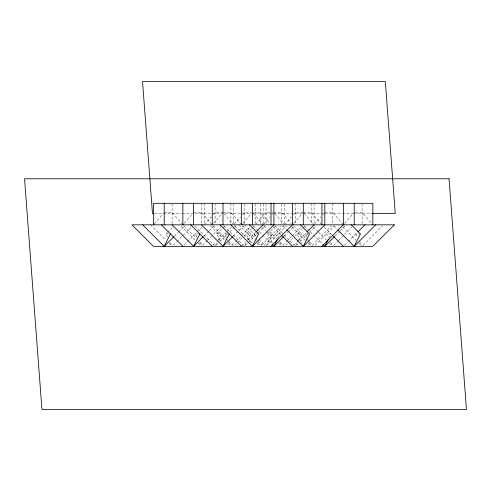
<?xml version="1.0" encoding="UTF-8"?>
<svg xmlns="http://www.w3.org/2000/svg" width="491" height="491" viewBox="0 0 491 491"><rect width="100%" height="100%" fill="white"/><g stroke="black" fill="none" stroke-linecap="round" stroke-linejoin="round"><path stroke-width="0.37" stroke-dasharray="2.46 1.84" d="M215.457 245.69L218.072 240.461M218.231 240.13L221.337 233.919L216.795 233.919L221.453 243.235M244.849 245.69L246.482 242.419M247.624 240.13L250.729 233.919L246.181 233.919L250.84 243.235M266.361 245.69L272.247 233.919L267.699 233.919L272.603 243.726M278.158 237.847L280.122 233.919L275.574 233.919L277.538 237.847M295.754 245.69L298.043 241.112M298.368 240.461L301.64 233.919L297.092 233.919L301.75 243.235M329.068 237.847L331.026 233.919L326.484 233.919L328.442 237.847M154.444 223.7L163.245 213.536M184.199 223.276L192.638 213.536M204.373 224.829L211.216 216.924M213.112 214.733L215.126 212.407L222.288 212.407M213.591 223.276L222.331 213.18M234.25 224.264L240.608 216.924M242.505 214.733L244.518 212.407L251.68 212.407M242.984 223.276L251.723 213.18M255.768 224.264L266.036 212.407L273.192 212.407M263.642 224.264L270.001 216.924M271.891 214.733L273.235 213.18M284.67 224.829L291.513 216.924M293.409 214.733L295.429 212.407L302.585 212.407M293.888 223.276L302.812 212.971M314.547 224.264L320.905 216.924M322.802 214.733L324.146 213.18M344.792 223.276L353.716 212.971M167.523 237.19L165.884 233.919L166.958 232.851M167.492 232.317L172.838 226.965M174.44 236.122L178.208 232.36M178.742 231.82L184.659 225.903M173.176 245.267L176.398 242.038M176.938 241.504L191.459 226.977M183.929 245.267L187.157 242.038M187.697 241.504L196.842 232.36M197.376 231.82L202.231 226.965M203.833 236.122L208.675 231.279M209.209 230.745L214.051 225.903M202.562 245.267L206.864 240.964M207.405 240.424L220.852 226.977M216.795 233.919L222.141 228.573M222.675 228.039L224.817 225.897M213.321 245.267L216.549 242.038M218.704 239.89L226.228 232.36M226.768 231.82L231.623 226.965M216.206 245.267L219.434 242.038M219.968 241.504L227.499 233.974M229.653 231.82L233.955 227.517M234.495 226.977L235.57 225.903M233.225 236.122L243.444 225.903M231.955 245.267L235.183 242.038M235.723 241.504L250.244 226.977M234.839 245.267L236.987 243.113M237.527 242.579L241.83 238.276M243.984 236.122L251.533 228.573M252.049 228.057L254.209 225.897M241.64 246.341L245.942 242.038M248.09 239.89L255.621 232.36M245.598 245.267L247.746 243.113M248.286 242.579L257.431 233.434M257.965 232.894L264.962 225.903M267.699 233.919L275.721 225.897M261.347 245.267L280.711 225.903M264.226 245.267L283.602 225.897M267.11 245.267L286.474 225.903M284.129 236.122L287.898 232.36M288.432 231.82L294.348 225.903M282.859 245.267L286.087 242.038M286.627 241.504L292.004 236.122M292.544 235.588L301.149 226.977M285.744 245.267L287.898 243.113M288.432 242.579L292.734 238.276M294.888 236.122L302.438 228.573M302.959 228.057L305.114 225.897M293.618 245.267L296.846 242.038M297.386 241.504L306.531 232.36M296.503 245.267L299.731 242.038M300.265 241.504L308.876 232.894M309.41 232.36L315.866 225.903M312.251 245.267L331.615 225.903M315.136 245.267L334.506 225.897M335.04 236.122L339.876 231.279M340.416 230.745L345.259 225.903M333.77 245.267L338.072 240.964M338.612 240.424L343.988 235.048M344.529 234.508L352.059 226.977M344.529 245.267L347.751 242.038M348.291 241.504L357.436 232.36M363.162 245.267L382.526 225.903M164.221 212.407L172.095 212.407L181.879 223.7M193.614 212.407L201.488 212.407L212.247 224.829M223.006 212.407L230.88 212.407L241.64 224.829M253.829 212.407L260.273 212.407L270.05 223.7M273.91 212.407L281.785 212.407L291.568 223.7M303.303 212.407L311.177 212.407L321.936 224.829M324.815 212.407L332.695 212.407L343.448 224.829M355.637 212.407L362.082 212.407L371.865 223.7M154.782 213.487L181.584 213.487M182.351 213.487L251.282 213.487M252.049 213.487L353.146 213.487M353.907 213.487L372.288 213.487M165.884 233.919L170.432 233.919M198.309 233.919L195.277 233.919L196.909 237.19M227.701 233.919L224.669 233.919L226.627 237.847M258.604 233.919L254.062 233.919L256.02 237.847M307.998 233.919L304.966 233.919L306.599 237.19M360.419 233.919L355.871 233.919L357.509 237.19M342.718 226.977L356.165 240.424M358.853 243.113L361.008 245.267M333.77 225.903L337.532 229.665M324.072 226.965L332.155 235.048M313.326 226.977L318.168 231.82M318.708 232.36L326.773 240.424M329.467 243.113L331.615 245.267M304.377 225.903L322.667 244.193M293.612 225.897L309.22 241.504M309.753 242.038L312.982 245.267M291.814 226.977L305.261 240.424M307.949 243.113L310.103 245.267M282.859 225.903L286.627 229.665M274.985 225.903L283.595 234.508M284.129 235.048L294.348 245.267M273.168 226.965L281.251 235.048M264.226 225.897L267.454 229.131M269.571 231.249L277.139 238.81M280.367 242.038L283.595 245.267M262.421 226.977L266.19 230.745M266.723 231.279L275.328 239.89M278.557 243.113L280.711 245.267M253.473 225.903L271.756 244.193M244.518 224.829L255.817 236.122M259.045 239.35L264.962 245.267M242.707 225.897L255.087 238.276M255.621 238.81L257.235 240.424M257.775 240.964L262.077 245.267M238.755 224.829L254.35 240.424M257.045 243.113L259.193 245.267M234.839 225.903L252.049 243.113M224.08 225.903L243.444 245.267M213.315 225.897L225.694 238.276M226.228 238.81L227.842 240.424M228.383 240.964L232.685 245.267M210.436 225.903L224.424 239.89M227.652 243.113L229.8 245.267M194.688 225.903L214.051 245.267M183.929 225.903L196.302 238.276M200.07 242.038L203.292 245.267M181.05 225.903L195.031 239.89M198.26 243.113L200.414 245.267M150.584 224.829L165.645 239.89M168.867 243.113L171.021 245.267M304.279 213.536L313.571 224.264M274.886 213.536L284.179 224.264M253.374 213.536L262.667 224.264M223.982 213.536L233.274 224.264M359.467 241.112L361.757 245.69M330.731 242.419L332.695 246.341M307.906 239.804L308.888 241.768M309.213 242.419L311.177 246.341M279.827 242.419L281.46 245.69M258.309 242.419L259.942 245.69M228.916 242.419L230.88 246.341M199.524 242.419L201.488 246.341M170.138 242.419L171.77 245.69M362.082 204.053L362.082 224.086M332.695 203.311L332.695 224.086M314.062 203.311L314.062 224.086M311.177 203.311L311.177 224.086M295.429 203.311L295.429 224.086M284.67 204.053L284.67 224.086M281.785 204.053L281.785 224.086M266.036 204.053L266.036 224.086M263.151 204.053L263.151 224.086M260.273 204.053L260.273 224.086M255.277 204.053L255.277 224.086M244.518 204.053L244.518 224.086M233.759 204.053L233.759 224.086M230.88 203.311L230.88 224.086M215.126 203.311L215.126 224.086M204.373 203.311L204.373 224.086M201.488 203.311L201.488 224.086M172.095 204.053L172.095 224.086"/><path stroke-width="0.74" d="M142.703 224.829L164.221 246.341L170.432 233.919M172.095 224.829L193.614 246.341L199.825 233.919M201.488 224.829L223.006 246.341L229.217 233.919M230.88 224.829L252.392 246.341L258.604 233.919L249.514 224.829M272.296 244.727L273.91 246.341L277.507 239.154M287.167 230.205L303.303 246.341L309.514 233.919L300.418 224.829M323.201 244.727L324.815 246.341L328.411 239.154M338.072 230.205L354.207 246.341L360.419 233.919L351.323 224.829M154.137 224.049L153.462 224.829L153.462 203.311L372.841 203.311L372.841 224.829M183.53 224.049L182.855 224.829L182.855 203.311M212.916 224.049L212.247 224.829L212.247 203.311M242.309 224.049L241.64 224.829L241.64 203.311M271.026 246.341L293.219 224.049M321.936 246.341L344.123 224.049M164.221 246.341L173.906 236.662M193.614 246.341L203.292 236.662M223.006 246.341L232.685 236.662M256.198 231.783L263.151 224.829M252.392 246.341L273.91 224.829L273.91 203.311M273.91 246.341L283.595 236.662M307.065 231.82L314.062 224.829M303.303 246.341L324.815 224.829L324.815 203.311M324.815 246.341L334.5 236.662M357.976 231.82L364.966 224.829M354.207 246.341L375.725 224.829M154.014 213.487L152.486 213.487L142.537 81.586L385.318 81.586L395.267 213.487L372.288 213.487M332.695 235.588L343.448 246.341M281.785 235.588L292.544 246.341M220.121 224.829L241.64 246.341M190.729 224.829L212.247 246.341M161.336 224.829L182.855 246.341M354.207 203.311L354.207 224.829M343.448 203.311L343.448 224.829M321.936 203.311L321.936 224.829M303.303 203.311L303.303 224.829M292.544 203.311L292.544 224.829M271.026 203.311L271.026 224.829M252.392 203.311L252.392 224.829M223.006 203.311L223.006 224.829M193.614 203.311L193.614 224.829M164.221 203.311L164.221 224.829M394.359 224.829L372.841 246.341L153.462 246.341L131.95 224.829L394.359 224.829M449.056 178.785L24.55 178.785L41.944 409.414L466.45 409.414L449.056 178.785"/></g></svg>
